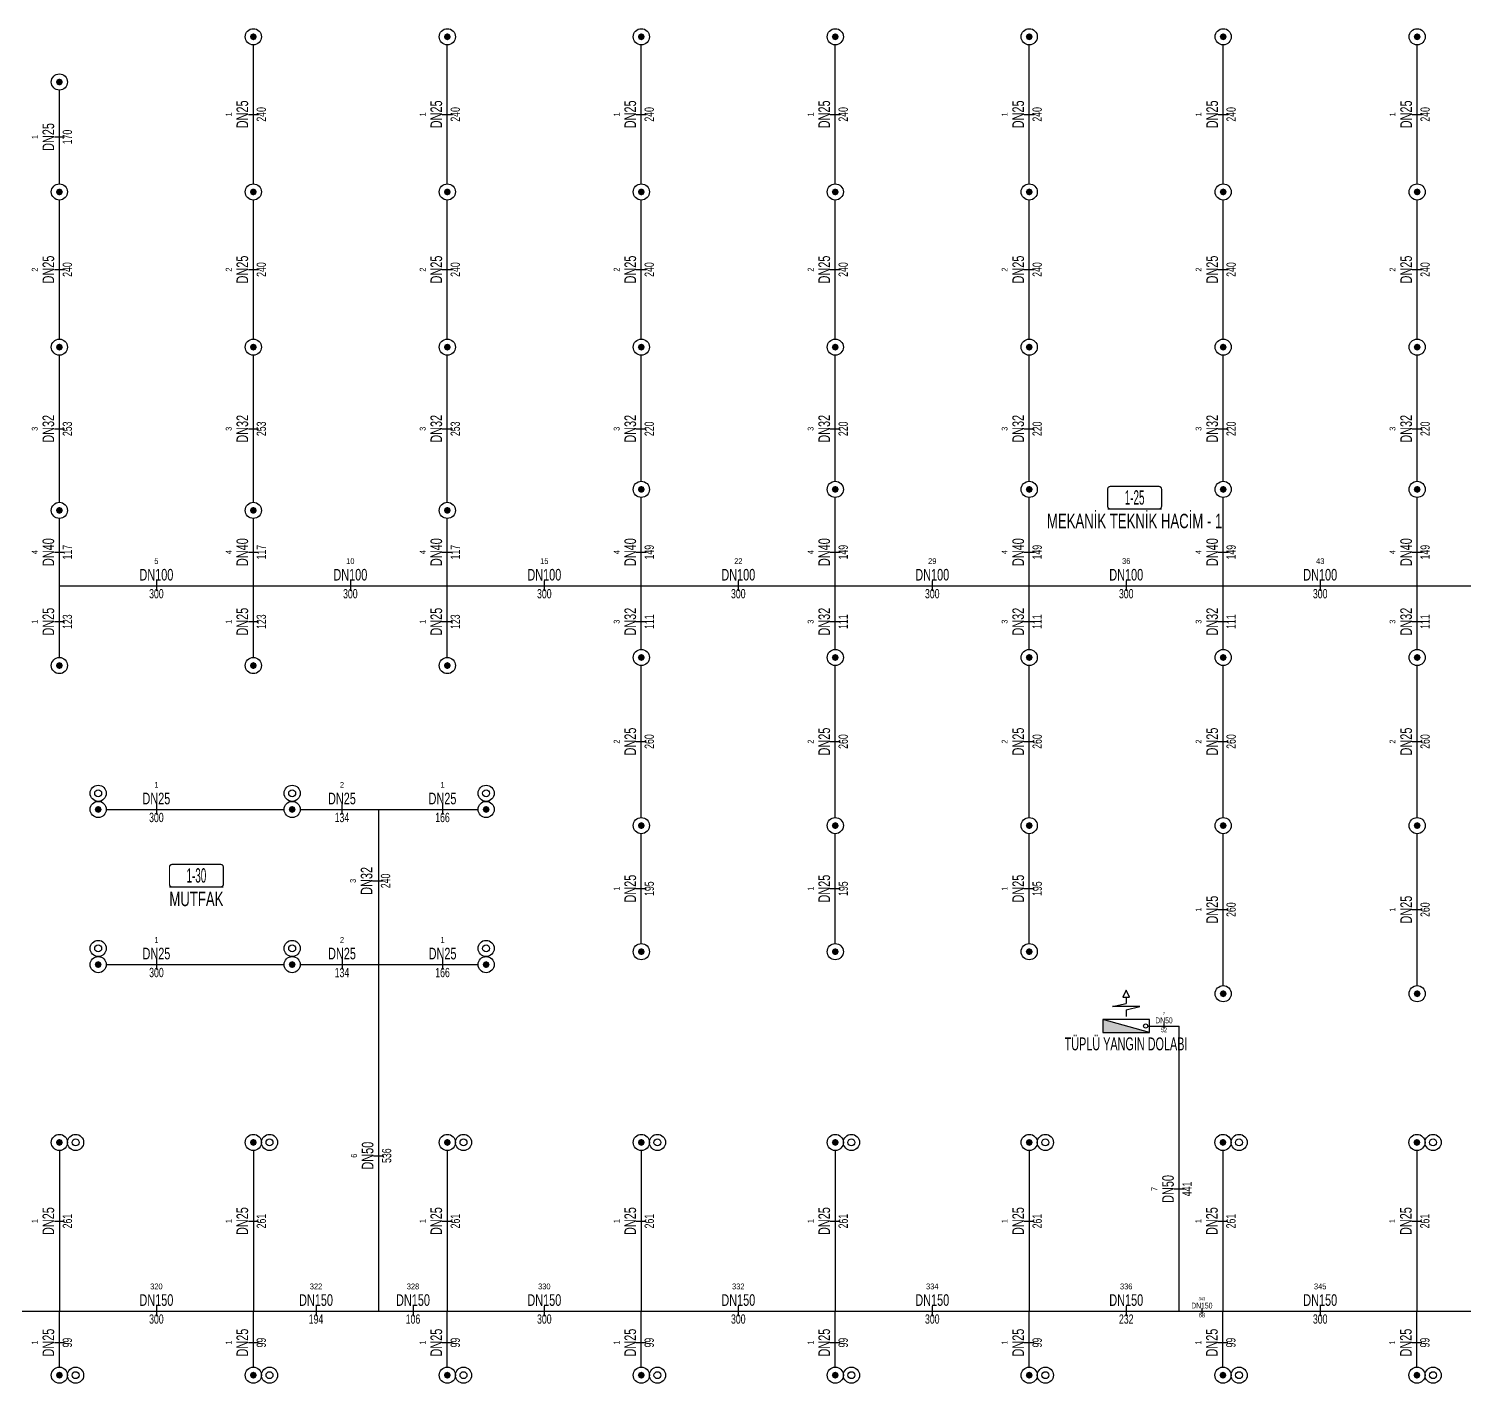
# Model space of a CAD drawing. Header units: centimetres. Extents: x 394264 to 551709, y 50011 to 59011.
# Drawn here: x 457702 to 459923, y 54590 to 56685 of the extents above; entities that cross this region are included whole.
import ezdxf
from ezdxf.enums import TextEntityAlignment as Align

# ---------------------------------------------------------------- set-up
doc = ezdxf.new("R2010")
doc.units = ezdxf.units.CM
doc.layers.get('0').update_dxf_attribs({"lineweight": 9})
for name, color, linetype in [('-M-MAHAL-DEBILER', 7, 'Continuous'), ('-M-MAHAL-ETIKET-NOT', 7, 'Continuous'), ('-M-MAHAL-ETIKET-NOTM', 7, 'Continuous'), ('-M-MAHAL-ETK-', 7, 'Continuous'), ('-M-MAHAL-HAVA-DEGISIM', 7, 'Continuous'), ('-M-MAHAL-NO', 7, 'Continuous'), ('-M-MAHAL-NOM', 7, 'Continuous'), ('-M-YNGN-BORUID', 7, 'Continuous'), ('-M-YNGN-BORUUZUN', 7, 'Continuous'), ('-M-YNGN-BORUYUK', 7, 'Continuous'), ('-M-YNGN-FHC', 1, 'Continuous'), ('-M-YNGN-SPR-YUK', 7, 'Continuous'), ('-M-YNGN-ZON3-CAP-', 7, 'Continuous'), ('-M-YNGN-ZON3-SPR-', 7, 'Continuous')]:
    doc.layers.add(name, color=color, linetype=linetype)
doc.layers.add('-M-YNGN-SPR-CAPCIZGI', color=188, linetype='Continuous', plot=False)
doc.layers.add('-M-YNGN-ZON3', color=6, linetype='SP', lineweight=30)
doc.layers.add('0-MEK-YNG-YAZI', color=71, linetype='Continuous', lineweight=35)
doc.styles.add('-M-ISSO-TEXT-TTF', font='ARIALN.TTF')
doc.styles.add('-M-MHLETK-NOT', font='romans.shx', dxfattribs={"width": 0.7})
doc.styles.add('-M-MHLETK-TEXT', font='ARIALN.TTF', dxfattribs={"width": 0.7})
doc.styles.add('CIZGI', font='tahoma.ttf', dxfattribs={"width": 0.8, "oblique": 20})
doc.styles.add('HCAD', font='HCAD.SHX', dxfattribs={"width": 0.8, "height": 0.2})
doc.styles.add('PIPESIZE', font='hcad.shx', dxfattribs={"width": 0.8})
doc.styles.add('SPR-NOT', font='romans.shx')
doc.styles.add('YAZI', font='arial.ttf', dxfattribs={"width": 0.6, "height": 40})
doc.linetypes.add('SP', pattern='A,2,-0.1,["SP",CIZGI,S=0.14,R=0.2,X=0,Y=-0.07],-0.255', length=2.355)

# ---------------------------------------------------------------- blocks, each defined once
blk = doc.blocks.new('M-MHLETK-YNG')
at = {"layer": '-M-MAHAL-ETIKET-NOTM', "color": 3, "style": '-M-ISSO-TEXT-TTF', "width": 0.8, "flags": 8}
blk.add_attdef('MAH-ADI2', text='', height=1.11, dxfattribs=at).set_placement((0, -2.55), align=Align.MIDDLE_CENTER)
at = {"layer": '-M-MAHAL-HAVA-DEGISIM', "style": '-M-MHLETK-NOT', "width": 0.5, "flags": 8}
blk.add_attdef('HAVADEG', text='', height=0.6, dxfattribs=at).set_placement((0, 3.61), align=Align.MIDDLE_CENTER)
blk.add_wipeout([(-2.08, 1.74), (2.08, 1.74), (2.08, 0), (-2.08, 0)]).dxf.layer = '-M-MAHAL-ETK-'
at = {"layer": '-M-MAHAL-ETK-', "color": 0}
for p, q in [((-2.08, 0), (2.08, 0)), ((-1.16, 0), (-1.16, 0))]:
    blk.add_line(p, q, dxfattribs=at)
blk.add_lwpolyline([(-1.88, 1.74, 0.1, 0.1, 0), (1.88, 1.74, 0.1, 0.1, -0.414214), (2.08, 1.54, 0.1, 0.1, 0), (2.08, 0.2, 0.1, 0.1, -0.414214), (1.88, 0, 0.1, 0.1, 0), (-1.88, 0, 0.1, 0.1, -0.414214), (-2.08, 0.2, 0.1, 0.1, 0), (-2.08, 1.54, 0.1, 0.1, -0.414214)], format="xyseb", close=True, dxfattribs=at)
at = {"layer": '-M-MAHAL-DEBILER', "color": 4, "style": '-M-MHLETK-NOT', "width": 0.5, "flags": 8}
blk.add_attdef('DEBIS', text='', height=0.4, dxfattribs=at).set_placement((-2.17, 2.15), align=Align.MIDDLE_CENTER)
at = {"layer": '-M-MAHAL-DEBILER', "color": 191, "style": '-M-MHLETK-NOT', "width": 0.5, "flags": 8}
blk.add_attdef('DEBIR', text='', height=0.4, dxfattribs=at).set_placement((-1.61, 2.15), align=Align.MIDDLE_CENTER)
at = {"layer": '-M-MAHAL-DEBILER', "color": 31, "style": '-M-MHLETK-NOT', "width": 0.5, "flags": 8}
blk.add_attdef('DEBIF', text='', height=0.4, dxfattribs=at).set_placement((1.59, 2.15), align=Align.MIDDLE_CENTER)
at = {"layer": '-M-MAHAL-DEBILER', "color": 1, "style": '-M-MHLETK-NOT', "width": 0.5, "flags": 8}
blk.add_attdef('DEBIE', text='', height=0.4, dxfattribs=at).set_placement((2.32, 2.15), align=Align.MIDDLE_CENTER)
at = {"layer": '-M-MAHAL-ETIKET-NOT', "color": 3}
for tag, height, style, width, flags, p in [('KIS', 0.04, '-M-MHLETK-NOT', 0.5, 9, (-2.59, 1.62)), ('ALAN', 0.04, '-M-MHLETK-NOT', 0.5, 9, (-2.58, 1.56)), ('RH', 0.04, '-M-MHLETK-NOT', 0.5, 9, (-2.39, 1.62)), ('YUKSEKLIK', 0.04, '-M-MHLETK-NOT', 0.5, 9, (-2.32, 1.56)), ('YAZ', 0.04, '-M-MHLETK-NOT', 0.5, 9, (-2.18, 1.62)), ('MAH-ADI', 1.11, '-M-ISSO-TEXT-TTF', 0.8, 8, (0, -0.93))]:
    blk.add_attdef(tag, text='', height=height, dxfattribs=dict(at, style=style, width=width, flags=flags)).set_placement(p, align=Align.MIDDLE_CENTER)
at = {"layer": '-M-MAHAL-ETIKET-NOT', "color": 3, "style": '-M-MHLETK-NOT', "width": 0.5, "flags": 9}
for tag, p, height in [('HL', (-2.62, 1.49), 0.0286), ('KLKTR', (-2.62, 1.42), 0.04), ('RDY-BOY1', (-2.61, 1.37), 0.0286), ('RDY-BOY2', (-2.61, 1.32), 0.0286), ('RDY-BOY3', (-2.61, 1.27), 0.0286), ('RDY-BOY4', (-2.61, 1.22), 0.0286), ('KON-BOY1', (-2.61, 1.14), 0.0286), ('KON-BOY2', (-2.61, 1.09), 0.0286), ('HLA', (-2.52, 1.49), 0.0286), ('RDY-TIP1', (-2.5, 1.37), 0.0286), ('RDY-TIP2', (-2.5, 1.32), 0.0286), ('RDY-TIP3', (-2.5, 1.27), 0.0286), ('RDY-TIP4', (-2.5, 1.22), 0.0286), ('KON-TIP1', (-2.5, 1.14), 0.0286), ('KON-TIP2', (-2.5, 1.09), 0.0286), ('RDY-ADET1', (-2.39, 1.37), 0.0286), ('RDY-ADET2', (-2.39, 1.32), 0.0286), ('RDY-ADET3', (-2.39, 1.27), 0.0286), ('RDY-ADET4', (-2.39, 1.22), 0.0286), ('KON-ADET1', (-2.39, 1.14), 0.0286), ('KON-ADET2', (-2.39, 1.09), 0.0286), ('RDY-ISI1', (-2.27, 1.37), 0.0286), ('RDY-ISI2', (-2.27, 1.32), 0.0286), ('RDY-ISI3', (-2.27, 1.27), 0.0286), ('RDY-ISI4', (-2.27, 1.22), 0.0286), ('KON-ISI1', (-2.27, 1.14), 0.0286), ('KON-ISI2', (-2.27, 1.09), 0.0286), ('SHG', (-2.23, 1.49), 0.0286), ('AHU', (-2.23, 1.44), 0.0286), ('LHG', (-2.13, 1.49), 0.0286), ('RDY-BNP1', (-2.1, 1.37), 0.0286), ('RDY-BNP2', (-2.1, 1.32), 0.0286), ('RDY-BNP3', (-2.1, 1.27), 0.0286), ('RDY-BNP4', (-2.1, 1.22), 0.0286), ('KON-BNP1', (-2.1, 1.14), 0.0286), ('KON-BNP2', (-2.1, 1.09), 0.0286), ('HG', (-2.04, 1.49), 0.0286), ('HGA', (-1.96, 1.49), 0.0286), ('EF', (-1.96, 1.44), 0.0286), ('RDY-BNK1', (-1.96, 1.37), 0.0286), ('RDY-BNK2', (-1.96, 1.32), 0.0286), ('RDY-BNK3', (-1.96, 1.27), 0.0286), ('RDY-BNK4', (-1.96, 1.22), 0.0286), ('KON-BNK1', (-1.96, 1.14), 0.0286), ('KON-BNK2', (-1.96, 1.09), 0.0286), ('KON-BOY3', (-2.61, 1.04), 0.0286), ('FCU-TIP1', (-2.61, 0.96), 0.0286), ('FCU-TIP2', (-2.61, 0.91), 0.0286), ('FCU-TIP3', (-2.61, 0.86), 0.0286), ('VRV-TIP1', (-2.61, 0.76), 0.0286), ('VRV-TIP2', (-2.61, 0.71), 0.0286), ('FCU-ADET1', (-2.52, 0.96), 0.0286), ('FCU-ADET2', (-2.52, 0.91), 0.0286), ('FCU-ADET3', (-2.52, 0.86), 0.0286), ('VRV-ADET1', (-2.52, 0.76), 0.0286), ('VRV-ADET2', (-2.52, 0.71), 0.0286), ('KON-TIP3', (-2.5, 1.04), 0.0286), ('FCU-KAP1', (-2.4, 0.96), 0.0286), ('FCU-KAP2', (-2.4, 0.91), 0.0286), ('FCU-KAP3', (-2.4, 0.86), 0.0286), ('VRV-KAP1', (-2.4, 0.76), 0.0286), ('VRV-KAP2', (-2.4, 0.71), 0.0286), ('KON-ADET3', (-2.39, 1.04), 0.0286), ('FCU-DUY1', (-2.27, 0.96), 0.0286), ('FCU-DUY2', (-2.27, 0.91), 0.0286), ('FCU-DUY3', (-2.27, 0.86), 0.0286), ('VRV-DUY1', (-2.27, 0.76), 0.0286), ('VRV-DUY2', (-2.27, 0.71), 0.0286), ('KON-ISI3', (-2.27, 1.04), 0.0286), ('FCU-SOG1', (-2.15, 0.96), 0.0286), ('FCU-SOG2', (-2.15, 0.91), 0.0286), ('FCU-SOG3', (-2.15, 0.86), 0.0286), ('VRV-SOG1', (-2.15, 0.76), 0.0286), ('VRV-SOG2', (-2.15, 0.71), 0.0286), ('KON-BNP3', (-2.1, 1.04), 0.0286), ('FCU-ISI1', (-2.04, 0.96), 0.0286), ('FCU-ISI2', (-2.04, 0.91), 0.0286), ('FCU-ISI3', (-2.04, 0.86), 0.0286), ('VRV-ISI1', (-2.04, 0.76), 0.0286), ('VRV-ISI2', (-2.04, 0.71), 0.0286), ('KON-BNK3', (-1.96, 1.04), 0.0286), ('FCU-DEBI1', (-1.95, 0.96), 0.0286), ('FCU-DEBI2', (-1.95, 0.91), 0.0286), ('FCU-DEBI3', (-1.95, 0.86), 0.0286), ('VRV-DEBI1', (-1.95, 0.76), 0.0286), ('VRV-DEBI2', (-1.95, 0.71), 0.0286), ('FCU-BNP1', (-1.83, 0.96), 0.0286), ('FCU-BNP2', (-1.83, 0.91), 0.0286), ('FCU-BNP3', (-1.83, 0.86), 0.0286), ('VRV-BNP1', (-1.83, 0.76), 0.0286), ('VRV-BNP2', (-1.83, 0.71), 0.0286), ('FCU-BNK1', (-1.61, 0.96), 0.0286), ('FCU-BNK2', (-1.61, 0.91), 0.0286), ('FCU-BNK3', (-1.61, 0.86), 0.0286), ('VRV-BNK1', (-1.61, 0.76), 0.0286), ('VRV-BNK2', (-1.61, 0.71), 0.0286)]:
    blk.add_attdef(tag, p, '', height=height, dxfattribs=at)
at = {"layer": '-M-MAHAL-HAVA-DEGISIM', "style": '-M-MHLETK-NOT', "width": 0.5, "flags": 8}
blk.add_attdef('HAVA', text='', height=0.6, dxfattribs=at).set_placement((0, 2.4), align=Align.MIDDLE_CENTER)
at = {"layer": '-M-MAHAL-NO', "color": 7, "style": '-M-MHLETK-TEXT', "width": 0.6, "flags": 8}
blk.add_attdef('MAH-NO', text='', height=1.11, dxfattribs=at).set_placement((0, 0.89), align=Align.MIDDLE_CENTER)
at = {"layer": '-M-MAHAL-NOM', "color": 7, "style": '-M-MHLETK-TEXT', "width": 0.6, "flags": 8}
blk.add_attdef('MAH-NOM', text='', height=1.11, dxfattribs=at).set_placement((0, 0.89), align=Align.MIDDLE_CENTER)
blk = doc.blocks.new('SPRYD01')
at = {"layer": '-M-YNGN-FHC', "linetype": 'Continuous'}
blk.add_line((0, 0), (0, 0), dxfattribs=at)
at = {"color": 0, "linetype": 'ByBlock'}
for p, q in [((10, 6), (-10, -66)), ((-30.1, -8.8), (-30.1, -51.2)), ((-25.1, -30), (-30.1, -8.8)), ((-44.8, -25), (-55.5, -30)), ((-55.5, -30), (-44.8, -35)), ((-44.8, -35), (-44.8, -25)), ((-44.8, -30), (-35.1, -30)), ((-30.1, -51.2), (-35.1, -30)), ((-25.1, -30), (-15, -30))]:
    blk.add_line(p, q, dxfattribs=at)
blk.add_lwpolyline([(-10, -66), (10, -66), (10, 6), (-10, 6)], close=True, dxfattribs=at)
at = {"color": 1, "linetype": 'ByBlock'}
blk.add_lwpolyline([(10, 6), (-10, -66), (10, -66)], close=True, dxfattribs=at)
at = {"color": 0, "linetype": 'ByBlock'}
blk.add_circle((0, 0), 3.25, dxfattribs=at)
at = {"color": 1, "linetype": 'ByBlock'}
blk.add_solid([(10, 6), (-10, -66), (10, -66)], dxfattribs=at)
at = {"layer": '-M-YNGN-SPR-YUK', "style": 'SPR-NOT', "width": 0.5, "flags": 9}
for tag, p in [('YUK', (0, 17.8)), ('CAP', (0, 14.4)), ('TIP', (0.2, 10.8))]:
    blk.add_attdef(tag, text='', height=2.5, dxfattribs=at).set_placement(p, align=Align.MIDDLE_CENTER)
blk = doc.blocks.new('SPRKL100')
at = {"layer": '-M-YNGN-SPR-CAPCIZGI'}
blk.add_line((0, 0.43), (0, -0.43), dxfattribs=at)
at = {"layer": '-M-YNGN-BORUID', "color": 0, "style": 'HCAD', "width": 0.8, "flags": 1}
blk.add_attdef('DIC', text='', height=0.4, dxfattribs=at).set_placement((0, -1.69), align=Align.CENTER)
at = {"layer": '-M-YNGN-BORUUZUN', "color": 0, "style": 'HCAD', "width": 0.7}
blk.add_attdef('BOY', text='', height=0.8, dxfattribs=at).set_placement((0, -1.08), align=Align.CENTER)
at = {"layer": '-M-YNGN-BORUYUK', "color": 6, "style": 'PIPESIZE', "width": 0.8}
blk.add_attdef('YUK', text='', height=0.5, dxfattribs=at).set_placement((0, 1.87), align=Align.CENTER)
at = {"color": 0, "style": 'PIPESIZE', "width": 0.7}
blk.add_attdef('CAP', text='', height=1, dxfattribs=at).set_placement((0, 0.45), align=Align.CENTER)
blk = doc.blocks.new('SP-C-PU-12')
at = {"ltscale": 10}
blk.add_line((0, 0), (0, 0), dxfattribs=at)
at = {"color": 1, "linetype": 'Continuous'}
for centre in [(0, 0), (25, 0)]:
    blk.add_circle(centre, 12.5, dxfattribs=at)
at = {"ltscale": 10}
blk.add_circle((25, 0), 5.37, dxfattribs=at)
for points in [[(-5.4, 0), (-3.8, 3.8), (-3.8, -3.8), (0, 5.4)], [(-3.8, -3.8), (0, 5.4), (0, -5.4), (3.8, 3.8)], [(0, -5.4), (3.8, 3.8), (3.8, -3.8), (5.4, 0)]]:
    blk.add_solid(points, dxfattribs=at)
at = {"layer": '-M-YNGN-SPR-YUK', "style": 'SPR-NOT', "width": 0.5, "flags": 9}
for tag, p in [('YUK', (0, 17.8)), ('CAP', (0, 14.4)), ('TIP', (0.2, 10.8))]:
    blk.add_attdef(tag, text='', height=2.5, dxfattribs=at).set_placement(p, align=Align.MIDDLE_CENTER)
blk = doc.blocks.new('SP-C-UP-12')
at = {"ltscale": 10}
blk.add_line((0, 0), (0, 0), dxfattribs=at)
at = {"color": 1, "linetype": 'Continuous'}
blk.add_circle((0, 0), 12.5, dxfattribs=at)
at = {"ltscale": 10}
for points in [[(-5.4, 0), (-3.8, 3.8), (-3.8, -3.8), (0, 5.4)], [(-3.8, -3.8), (0, 5.4), (0, -5.4), (3.8, 3.8)], [(0, -5.4), (3.8, 3.8), (3.8, -3.8), (5.4, 0)]]:
    blk.add_solid(points, dxfattribs=at)
at = {"layer": '-M-YNGN-SPR-YUK', "style": 'SPR-NOT', "width": 0.5, "flags": 9}
for tag, p in [('YUK', (0, 17.8)), ('CAP', (0, 14.4)), ('TIP', (0.2, 10.8))]:
    blk.add_attdef(tag, text='', height=2.5, dxfattribs=at).set_placement(p, align=Align.MIDDLE_CENTER)
blk = doc.blocks.new('A$C69E72E1E')
at = {"layer": '-M-YNGN-ZON3', "ltscale": 50}
for p, q in [((458049.7, 56445.1), (458049.7, 56660.1)), ((458349.7, 56445.1), (458349.7, 56660.1)), ((458649.7, 56445.1), (458649.7, 56660.1)), ((458949.7, 56445.1), (458949.7, 56660.1)), ((459249.7, 56445.1), (459249.7, 56660.1)), ((459549.7, 56445.1), (459549.7, 56660.1)), ((459849.7, 56445.1), (459849.7, 56660.1)), ((457749.7, 56445.1), (457749.7, 56590.1)), ((457749.7, 56205.1), (457749.7, 56420.1)), ((458049.7, 56205.1), (458049.7, 56420.1)), ((458349.7, 56205.1), (458349.7, 56420.1)), ((458649.7, 56205.1), (458649.7, 56420.1)), ((458949.7, 56205.1), (458949.7, 56420.1)), ((459249.7, 56205.1), (459249.7, 56420.1)), ((459549.7, 56205.1), (459549.7, 56420.1)), ((459849.7, 56205.1), (459849.7, 56420.1)), ((457749.7, 55952.6), (457749.7, 56180.1)), ((458049.7, 55952.6), (458049.7, 56180.1)), ((458349.7, 55952.6), (458349.7, 56180.1)), ((458649.7, 55985.1), (458649.7, 56180.1)), ((458949.7, 55985.1), (458949.7, 56180.1)), ((459249.7, 55985.1), (459249.7, 56180.1)), ((459549.7, 55985.1), (459549.7, 56180.1)), ((459849.7, 55985.1), (459849.7, 56180.1)), ((458649.7, 55823.5), (458649.7, 55960.1)), ((458949.7, 55823.5), (458949.7, 55960.1)), ((459249.7, 55823.5), (459249.7, 55960.1)), ((459549.7, 55823.5), (459549.7, 55960.1)), ((459849.7, 55823.5), (459849.7, 55960.1)), ((457749.7, 55823.5), (457749.7, 55927.6)), ((458049.7, 55823.5), (458049.7, 55927.6)), ((458349.7, 55823.5), (458349.7, 55927.6)), ((457749.7, 55712.6), (457749.7, 55823.5)), ((457749.7, 55823.5), (458049.7, 55823.5)), ((458049.7, 55712.6), (458049.7, 55823.5)), ((458049.7, 55823.5), (458349.7, 55823.5)), ((458349.7, 55712.6), (458349.7, 55823.5)), ((458349.7, 55823.5), (458649.7, 55823.5)), ((458649.7, 55823.5), (458949.7, 55823.5)), ((458649.7, 55725.1), (458649.7, 55823.5)), ((458949.7, 55823.5), (459249.7, 55823.5)), ((458949.7, 55725.1), (458949.7, 55823.5)), ((459249.7, 55823.5), (459549.7, 55823.5)), ((459249.7, 55725.1), (459249.7, 55823.5)), ((459549.7, 55823.5), (459849.7, 55823.5)), ((459549.7, 55725.1), (459549.7, 55823.5)), ((459849.7, 55823.5), (460149.7, 55823.5)), ((459849.7, 55725.1), (459849.7, 55823.5)), ((458649.7, 55465.1), (458649.7, 55700.1)), ((458949.7, 55465.1), (458949.7, 55700.1)), ((459249.7, 55465.1), (459249.7, 55700.1)), ((459549.7, 55465.1), (459549.7, 55700.1)), ((459849.7, 55465.1), (459849.7, 55700.1)), ((457822.2, 55477.4), (458097.2, 55477.5)), ((458122.2, 55477.5), (458243.5, 55477.5)), ((458243.5, 55477.5), (458397.2, 55477.6)), ((458243.5, 55237.6), (458243.5, 55477.5)), ((458649.7, 55270.1), (458649.7, 55440.1)), ((458949.7, 55270.1), (458949.7, 55440.1)), ((459249.7, 55270.1), (459249.7, 55440.1)), ((459549.7, 55205.1), (459549.7, 55440.1)), ((459849.7, 55205.1), (459849.7, 55440.1)), ((457822.2, 55237.6), (458097.2, 55237.6)), ((458122.2, 55237.6), (458243.5, 55237.6)), ((458243.5, 54701.7), (458243.5, 55237.6)), ((458243.5, 55237.6), (458397.2, 55237.6)), ((459433, 55142.6), (459481.4, 55142.6)), ((459481.4, 54701.7), (459481.4, 55142.6)), ((457749.7, 54950.1), (457749.7, 54701.7)), ((458049.7, 54950.1), (458049.7, 54701.7)), ((458349.7, 54950.1), (458349.7, 54701.7)), ((458649.7, 54950.1), (458649.7, 54701.7)), ((458949.7, 54950.1), (458949.7, 54701.7)), ((459249.7, 54950.1), (459249.7, 54701.7)), ((459549.3, 54950.1), (459549.3, 54701.7)), ((459849.3, 54950.1), (459849.3, 54701.7)), ((457394.7, 54701.7), (457749.7, 54701.7)), ((457749.7, 54701.7), (458049.7, 54701.7)), ((457749.7, 54615.1), (457749.7, 54701.7)), ((458049.7, 54701.7), (458243.5, 54701.7)), ((458049.7, 54615.1), (458049.7, 54701.7)), ((458243.5, 54701.7), (458349.7, 54701.7)), ((458349.7, 54701.7), (458649.7, 54701.7)), ((458349.7, 54615.1), (458349.7, 54701.7)), ((458649.7, 54701.7), (458949.7, 54701.7)), ((458649.7, 54615.1), (458649.7, 54701.7)), ((458949.7, 54701.7), (459249.7, 54701.7)), ((458949.7, 54615.1), (458949.7, 54701.7)), ((459249.7, 54701.7), (459481.4, 54701.7)), ((459249.7, 54615.1), (459249.7, 54701.7)), ((459481.4, 54701.7), (459549.7, 54701.7)), ((459549.3, 54615.1), (459549.3, 54701.7)), ((459549.7, 54701.7), (459849.7, 54701.7)), ((459849.3, 54615.1), (459849.3, 54701.7)), ((459849.7, 54701.7), (460149.3, 54701.7))]:
    blk.add_line(p, q, dxfattribs=at)
at = {"layer": '-M-YNGN-ZON3-CAP-', "xscale": 18, "yscale": 18, "zscale": 18}
for p, rotation, values in [((458049.7, 56552.6), 90, {'YUK': '1', 'CAP': 'DN25', 'BOY': '240'}), ((458349.7, 56552.6), 90, {'YUK': '1', 'CAP': 'DN25', 'BOY': '240'}), ((458649.7, 56552.6), 90, {'YUK': '1', 'CAP': 'DN25', 'BOY': '240'}), ((458949.7, 56552.6), 90, {'YUK': '1', 'CAP': 'DN25', 'BOY': '240'}), ((459249.7, 56552.6), 90, {'YUK': '1', 'CAP': 'DN25', 'BOY': '240'}), ((459549.7, 56552.6), 90, {'YUK': '1', 'CAP': 'DN25', 'BOY': '240'}), ((459849.7, 56552.6), 90, {'YUK': '1', 'CAP': 'DN25', 'BOY': '240'}), ((457749.7, 56517.6), 90, {'YUK': '1', 'CAP': 'DN25', 'BOY': '170'}), ((457749.7, 56312.6), 90, {'YUK': '2', 'CAP': 'DN25', 'BOY': '240'}), ((458049.7, 56312.6), 90, {'YUK': '2', 'CAP': 'DN25', 'BOY': '240'}), ((458349.7, 56312.6), 90, {'YUK': '2', 'CAP': 'DN25', 'BOY': '240'}), ((458649.7, 56312.6), 90, {'YUK': '2', 'CAP': 'DN25', 'BOY': '240'}), ((458949.7, 56312.6), 90, {'YUK': '2', 'CAP': 'DN25', 'BOY': '240'}), ((459249.7, 56312.6), 90, {'YUK': '2', 'CAP': 'DN25', 'BOY': '240'}), ((459549.7, 56312.6), 90, {'YUK': '2', 'CAP': 'DN25', 'BOY': '240'}), ((459849.7, 56312.6), 90, {'YUK': '2', 'CAP': 'DN25', 'BOY': '240'}), ((457749.7, 56066.3), 90, {'YUK': '3', 'CAP': 'DN32', 'BOY': '253'}), ((458049.7, 56066.3), 90, {'YUK': '3', 'CAP': 'DN32', 'BOY': '253'}), ((458349.7, 56066.3), 90, {'YUK': '3', 'CAP': 'DN32', 'BOY': '253'}), ((458649.7, 56066.3), 90, {'YUK': '3', 'CAP': 'DN32', 'BOY': '220'}), ((458949.7, 56066.3), 90, {'YUK': '3', 'CAP': 'DN32', 'BOY': '220'}), ((459249.7, 56066.3), 90, {'YUK': '3', 'CAP': 'DN32', 'BOY': '220'}), ((459549.7, 56066.3), 90, {'YUK': '3', 'CAP': 'DN32', 'BOY': '220'}), ((459849.7, 56066.3), 90, {'YUK': '3', 'CAP': 'DN32', 'BOY': '220'}), ((457749.7, 55875.5), 90, {'YUK': '4', 'CAP': 'DN40', 'BOY': '117'}), ((458049.7, 55875.5), 90, {'YUK': '4', 'CAP': 'DN40', 'BOY': '117'}), ((458349.7, 55875.5), 90, {'YUK': '4', 'CAP': 'DN40', 'BOY': '117'}), ((458649.7, 55875.5), 90, {'YUK': '4', 'CAP': 'DN40', 'BOY': '149'}), ((458949.7, 55875.5), 90, {'YUK': '4', 'CAP': 'DN40', 'BOY': '149'}), ((459249.7, 55875.5), 90, {'YUK': '4', 'CAP': 'DN40', 'BOY': '149'}), ((459549.7, 55875.5), 90, {'YUK': '4', 'CAP': 'DN40', 'BOY': '149'}), ((459849.7, 55875.5), 90, {'YUK': '4', 'CAP': 'DN40', 'BOY': '149'}), ((457749.7, 55768), 90, {'YUK': '1', 'CAP': 'DN25', 'BOY': '123'}), ((458049.7, 55768), 90, {'YUK': '1', 'CAP': 'DN25', 'BOY': '123'}), ((458349.7, 55768), 90, {'YUK': '1', 'CAP': 'DN25', 'BOY': '123'}), ((458649.7, 55768), 90, {'YUK': '3', 'CAP': 'DN32', 'BOY': '111'}), ((458949.7, 55768), 90, {'YUK': '3', 'CAP': 'DN32', 'BOY': '111'}), ((459249.7, 55768), 90, {'YUK': '3', 'CAP': 'DN32', 'BOY': '111'}), ((459549.7, 55768), 90, {'YUK': '3', 'CAP': 'DN32', 'BOY': '111'}), ((459849.7, 55768), 90, {'YUK': '3', 'CAP': 'DN32', 'BOY': '111'}), ((458649.7, 55582.6), 90, {'YUK': '2', 'CAP': 'DN25', 'BOY': '260'}), ((458949.7, 55582.6), 90, {'YUK': '2', 'CAP': 'DN25', 'BOY': '260'}), ((459249.7, 55582.6), 90, {'YUK': '2', 'CAP': 'DN25', 'BOY': '260'}), ((459549.7, 55582.6), 90, {'YUK': '2', 'CAP': 'DN25', 'BOY': '260'}), ((459849.7, 55582.6), 90, {'YUK': '2', 'CAP': 'DN25', 'BOY': '260'}), ((457899.7, 55477.4), 359.9999999999999, {'YUK': '1', 'CAP': 'DN25', 'BOY': '300'}), ((458186.7, 55477.4), 359.9999999999999, {'YUK': '2', 'CAP': 'DN25', 'BOY': '134'}), ((458342.2, 55477.4), 359.9999999999999, {'YUK': '1', 'CAP': 'DN25', 'BOY': '166'}), ((458241.9, 55367.1), 89.99999999999993, {'YUK': '3', 'CAP': 'DN32', 'BOY': '240'}), ((458649.7, 55355.1), 90, {'YUK': '1', 'CAP': 'DN25', 'BOY': '195'}), ((458949.7, 55355.1), 90, {'YUK': '1', 'CAP': 'DN25', 'BOY': '195'}), ((459249.7, 55355.1), 90, {'YUK': '1', 'CAP': 'DN25', 'BOY': '195'}), ((459549.7, 55322.6), 90, {'YUK': '1', 'CAP': 'DN25', 'BOY': '260'}), ((459849.7, 55322.6), 90, {'YUK': '1', 'CAP': 'DN25', 'BOY': '260'}), ((457899.8, 55237.6), 359.9999999999999, {'YUK': '1', 'CAP': 'DN25', 'BOY': '300'}), ((458186.8, 55237.6), 359.9999999999999, {'YUK': '2', 'CAP': 'DN25', 'BOY': '134'}), ((458342.3, 55237.6), 359.9999999999999, {'YUK': '1', 'CAP': 'DN25', 'BOY': '166'}), ((458243.5, 54942.1), 90, {'YUK': '6', 'CAP': 'DN50', 'BOY': '536'}), ((459481.4, 54890.6), 90, {'YUK': '7', 'CAP': 'DN50', 'BOY': '441'}), ((457749.7, 54840.9), 90, {'YUK': '1', 'CAP': 'DN25', 'BOY': '261'}), ((458049.7, 54840.9), 90, {'YUK': '1', 'CAP': 'DN25', 'BOY': '261'}), ((458349.7, 54840.9), 90, {'YUK': '1', 'CAP': 'DN25', 'BOY': '261'}), ((458649.7, 54840.9), 90, {'YUK': '1', 'CAP': 'DN25', 'BOY': '261'}), ((458949.7, 54840.9), 90, {'YUK': '1', 'CAP': 'DN25', 'BOY': '261'}), ((459249.7, 54840.9), 90, {'YUK': '1', 'CAP': 'DN25', 'BOY': '261'}), ((459549.3, 54840.9), 90, {'YUK': '1', 'CAP': 'DN25', 'BOY': '261'}), ((459849.3, 54840.9), 90, {'YUK': '1', 'CAP': 'DN25', 'BOY': '261'}), ((457749.7, 54653), 90, {'YUK': '1', 'CAP': 'DN25', 'BOY': '99'}), ((458049.7, 54653), 90, {'YUK': '1', 'CAP': 'DN25', 'BOY': '99'}), ((458349.7, 54653), 90, {'YUK': '1', 'CAP': 'DN25', 'BOY': '99'}), ((458649.7, 54653), 90, {'YUK': '1', 'CAP': 'DN25', 'BOY': '99'}), ((458949.7, 54653), 90, {'YUK': '1', 'CAP': 'DN25', 'BOY': '99'}), ((459249.7, 54653), 90, {'YUK': '1', 'CAP': 'DN25', 'BOY': '99'}), ((459549.3, 54653), 90, {'YUK': '1', 'CAP': 'DN25', 'BOY': '99'}), ((459849.3, 54653), 90, {'YUK': '1', 'CAP': 'DN25', 'BOY': '99'})]:
    blk.add_blockref('SPRKL100', p, dxfattribs=dict(at, rotation=rotation)).add_auto_attribs(values)
at = {"layer": '-M-YNGN-ZON3-CAP-'}
for p, xscale, yscale, zscale, values in [((457899.7, 55823.5), 18, 18, 18, {'YUK': '5', 'CAP': 'DN100', 'BOY': '300'}), ((458199.7, 55823.5), 18, 18, 18, {'YUK': '10', 'CAP': 'DN100', 'BOY': '300'}), ((458499.7, 55823.5), 18, 18, 18, {'YUK': '15', 'CAP': 'DN100', 'BOY': '300'}), ((458799.7, 55823.5), 18, 18, 18, {'YUK': '22', 'CAP': 'DN100', 'BOY': '300'}), ((459099.7, 55823.5), 18, 18, 18, {'YUK': '29', 'CAP': 'DN100', 'BOY': '300'}), ((459399.7, 55823.5), 18, 18, 18, {'YUK': '36', 'CAP': 'DN100', 'BOY': '300'}), ((459699.7, 55823.5), 18, 18, 18, {'YUK': '43', 'CAP': 'DN100', 'BOY': '300'}), ((459458.1, 55142.8), 9, 9, 9, {'YUK': '7', 'CAP': 'DN50', 'BOY': '52'}), ((457899.7, 54701.7), 18, 18, 18, {'YUK': '320', 'CAP': 'DN150', 'BOY': '300'}), ((458146.6, 54701.7), 18, 18, 18, {'YUK': '322', 'CAP': 'DN150', 'BOY': '194'}), ((458296.6, 54701.7), 18, 18, 18, {'YUK': '328', 'CAP': 'DN150', 'BOY': '106'}), ((458499.7, 54701.7), 18, 18, 18, {'YUK': '330', 'CAP': 'DN150', 'BOY': '300'}), ((458799.7, 54701.7), 18, 18, 18, {'YUK': '332', 'CAP': 'DN150', 'BOY': '300'}), ((459099.7, 54701.7), 18, 18, 18, {'YUK': '334', 'CAP': 'DN150', 'BOY': '300'}), ((459399.7, 54701.7), 18, 18, 18, {'YUK': '336', 'CAP': 'DN150', 'BOY': '232'}), ((459699.7, 54701.7), 18, 18, 18, {'YUK': '345', 'CAP': 'DN150', 'BOY': '300'}), ((459516.7, 54701.7), 9, 9, 9, {'YUK': '343', 'CAP': 'DN150', 'BOY': '68'})]:
    blk.add_blockref('SPRKL100', p, dxfattribs=dict(at, xscale=xscale, yscale=yscale, zscale=zscale)).add_auto_attribs(values)
at = {"layer": '-M-YNGN-ZON3-SPR-'}
for p in [(458049.7, 56672.6), (458349.7, 56672.6), (458649.7, 56672.6), (458949.7, 56672.6), (459249.7, 56672.6), (459549.7, 56672.6), (459849.7, 56672.6), (457749.7, 56602.6), (457749.7, 56432.6), (458049.7, 56432.6), (458349.7, 56432.6), (458649.7, 56432.6), (458949.7, 56432.6), (459249.7, 56432.6), (459549.7, 56432.6), (459849.7, 56432.6), (457749.7, 56192.6), (458049.7, 56192.6), (458349.7, 56192.6), (458649.7, 56192.6), (458949.7, 56192.6), (459249.7, 56192.6), (459549.7, 56192.6), (459849.7, 56192.6), (458649.7, 55972.6), (458949.7, 55972.6), (459249.7, 55972.6), (459549.7, 55972.6), (459849.7, 55972.6), (457749.7, 55940.1), (458049.7, 55940.1), (458349.7, 55940.1), (457749.7, 55700.1), (458049.7, 55700.1), (458349.7, 55700.1), (458649.7, 55712.6), (458949.7, 55712.6), (459249.7, 55712.6), (459549.7, 55712.6), (459849.7, 55712.6), (458649.7, 55452.6), (458949.7, 55452.6), (459249.7, 55452.6), (459549.7, 55452.6), (459849.7, 55452.6), (458649.7, 55257.6), (458949.7, 55257.6), (459249.7, 55257.6), (459549.7, 55192.6), (459849.7, 55192.6)]:
    blk.add_blockref('SP-C-UP-12', p, dxfattribs=at)
at = {"layer": '-M-YNGN-ZON3-SPR-', "color": 3, "rotation": 90}
for p in [(457809.7, 55477.6), (458109.7, 55477.6), (458409.7, 55477.6), (457809.7, 55237.6), (458109.7, 55237.6), (458409.7, 55237.6)]:
    blk.add_blockref('SP-C-PU-12', p, dxfattribs=at)
at = {"layer": '-M-YNGN-ZON3-SPR-', "color": 3}
for p in [(457749.7, 54962.6), (458049.7, 54962.6), (458349.7, 54962.6), (458649.7, 54962.6), (458949.7, 54962.6), (459249.7, 54962.6), (459549.3, 54962.6), (459849.3, 54962.6), (457749.7, 54602.6), (458049.7, 54602.6), (458349.7, 54602.6), (458649.7, 54602.6), (458949.7, 54602.6), (459249.7, 54602.6), (459549.3, 54602.6), (459849.3, 54602.6)]:
    blk.add_blockref('SP-C-PU-12', p, dxfattribs=at)

msp = doc.modelspace()

# ---------------------------------------------------------------- block references
at = {"layer": '-M-MAHAL-ETK-', "xscale": 20, "yscale": 20, "zscale": 20}
for p, values in [((459412.7, 55942.3), {'MAH-NO': '1-25', 'MAH-ADI': 'MEKANİK TEKNİK HACİM - 1'}), ((457961.6, 55357.7), {'MAH-NO': '1-30', 'MAH-ADI': 'MUTFAK'})]:
    msp.add_blockref('M-MHLETK-YNG', p, dxfattribs=at).add_auto_attribs(values)
at = {"layer": '-M-YNGN-FHC', "linetype": 'Continuous', "rotation": 270}
msp.add_blockref('SPRYD01', (459429.7, 55142.6), dxfattribs=at)

# ---------------------------------------------------------------- texts
at = {"layer": '0-MEK-YNG-YAZI', "color": 61, "style": 'YAZI', "width": 0.6}
msp.add_text('TÜPLÜ YANGIN DOLABI', height=20, dxfattribs=at).set_placement((459304.4, 55105))

# ---------------------------------------------------------------- next in the draw order: block references
at = {"layer": '-M-YNGN-ZON3', "ltscale": 50}
msp.add_blockref('A$C69E72E1E', (0, 0), dxfattribs=at)

doc.saveas('drawing.dxf')
